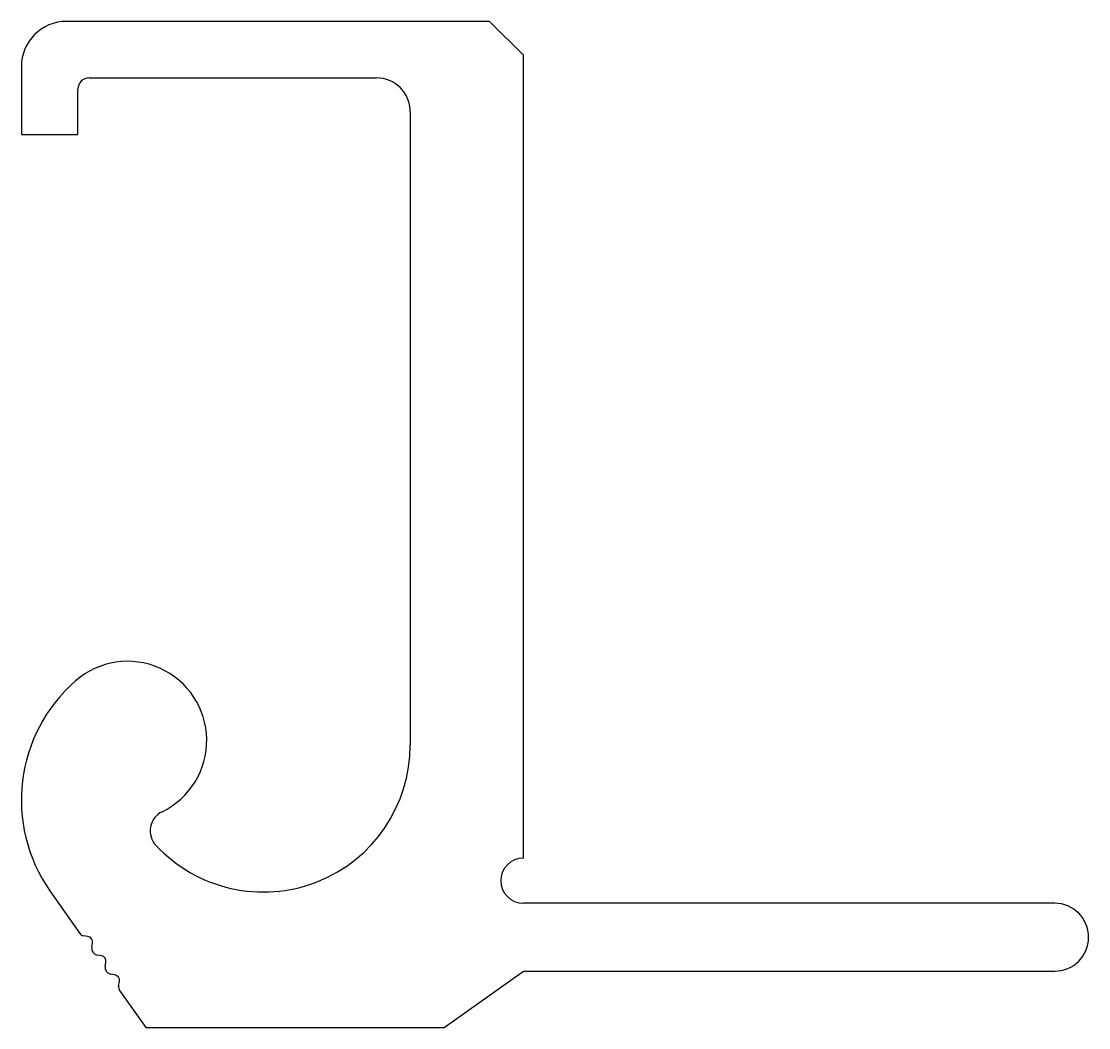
# Model space of a CAD drawing. Extents: x 2348.4 to 2395.6, y 1433.9 to 1478.4.
import ezdxf

# ---------------------------------------------------------------- set-up
doc = ezdxf.new("R2010")
doc.units = 0
doc.layers.get('0').update_dxf_attribs({"linetype": 'CONTINUOUS'})

msp = doc.modelspace()

# ---------------------------------------------------------------- linework, layer by layer
for p, q in [((2369.103, 1478.391), (2350.403, 1478.391)), ((2370.603, 1476.891), (2369.103, 1478.391)), ((2370.603, 1441.391), (2370.603, 1476.891)), ((2348.403, 1476.391), (2348.403, 1473.391)), ((2351.403, 1475.891), (2364.103, 1475.891)), ((2350.903, 1473.391), (2350.903, 1475.391)), ((2365.603, 1474.391), (2365.603, 1446.391)), ((2348.403, 1473.391), (2350.903, 1473.391)), ((2349.669, 1439.938), (2350.982, 1438.062)), ((2394.103, 1439.391), (2370.603, 1439.391)), ((2351.346, 1437.924), (2351.143, 1437.959)), ((2351.517, 1437.452), (2351.549, 1437.634)), ((2351.943, 1437.072), (2351.76, 1437.104)), ((2352.114, 1436.6), (2352.146, 1436.782)), ((2367.103, 1433.891), (2370.603, 1436.391)), ((2370.603, 1436.391), (2394.103, 1436.391)), ((2352.539, 1436.22), (2352.357, 1436.252)), ((2352.706, 1435.727), (2352.742, 1435.93)), ((2352.748, 1435.54), (2353.903, 1433.891)), ((2353.903, 1433.891), (2367.103, 1433.891))]:
    msp.add_line(p, q)
for centre, radius, start, end in [((2350.403, 1476.391), 2, 90, 180), ((2351.403, 1475.391), 0.5, 90, 180), ((2364.103, 1474.391), 1.5, 0, 90), ((2353.103, 1446.591), 3.5, 295.863, 131.0804), ((2355.403, 1443.953), 7, 131.0804, 215), ((2359.103, 1446.391), 6.5, 223.0476, 0), ((2355.04, 1442.596), 0.94, 115.863, 223.0476), ((2370.603, 1440.391), 1, 90, 270), ((2394.103, 1437.891), 1.5, 270, 90), ((2351.187, 1438.206), 0.25, 215, 260), ((2351.303, 1437.677), 0.25, 350, 80), ((2351.812, 1437.399), 0.3, 170, 260), ((2351.9, 1436.826), 0.25, 350, 80), ((2352.409, 1436.547), 0.3, 170, 260), ((2352.496, 1435.974), 0.25, 350, 80), ((2352.953, 1435.684), 0.25, 170, 215)]:
    msp.add_arc(centre, radius, start, end)

doc.saveas('drawing.dxf')
